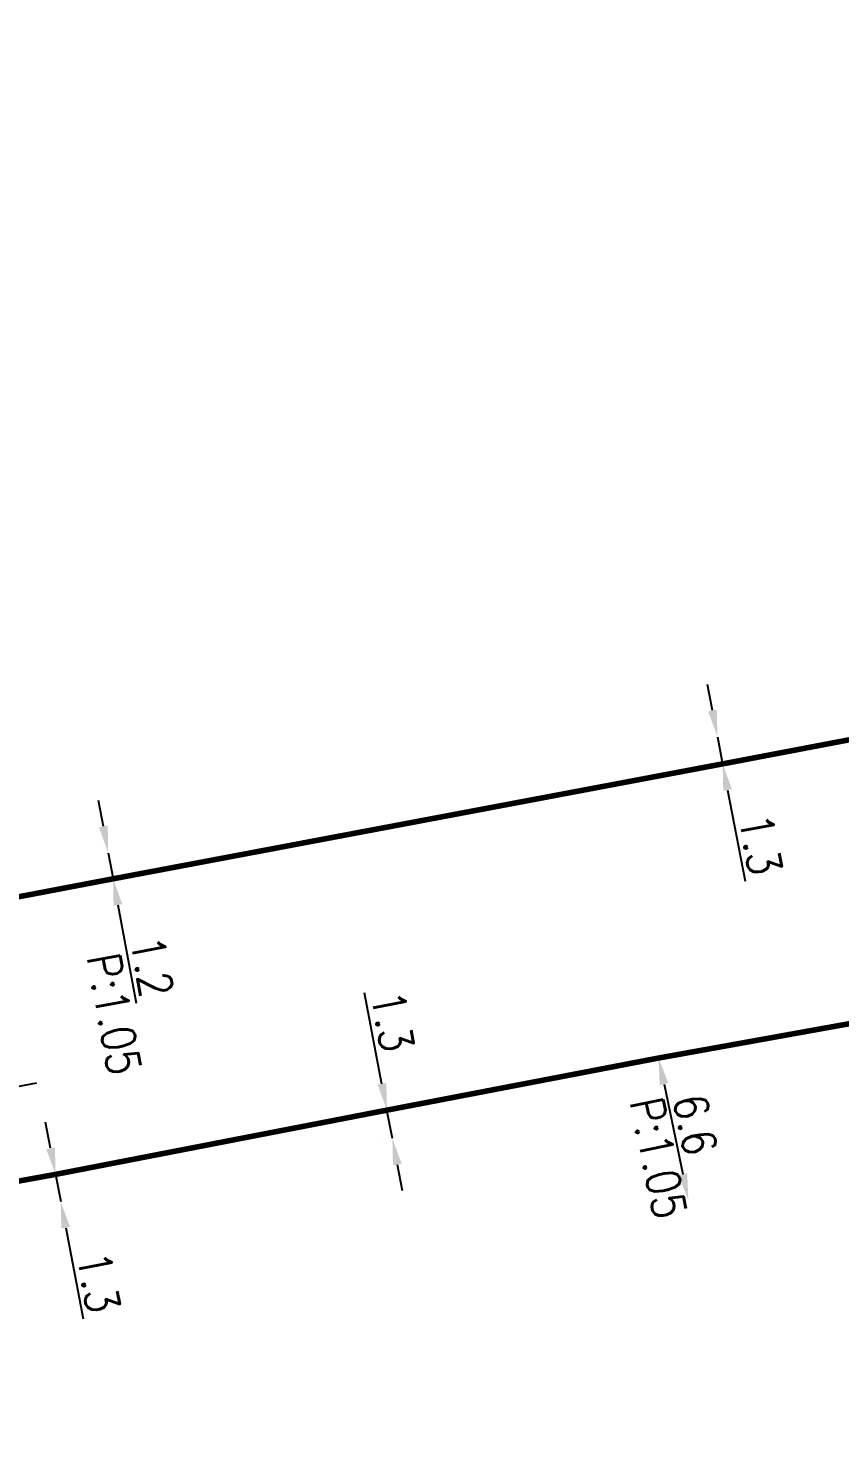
# Model space of a CAD drawing. Header units: millimetres. Extents: x 150998 to 151977, y 126997 to 128005.
# Drawn here: x 151127.5 to 151164.1, y 127792.7 to 127856.4 of the extents above; entities that cross this region are included whole.
import ezdxf

# ---------------------------------------------------------------- set-up
doc = ezdxf.new("R2010")
doc.units = ezdxf.units.MM
doc.header["$PDMODE"] = 34
doc.linetypes.add('L_100_AP', pattern=[14, 10, -1.5, 1, -1.5])
doc.layers.get('DEFPOINTS').update_dxf_attribs({"linetype": 'CONTINUOUS'})
doc.layers.add('L_140', color=3, linetype='CONTINUOUS')
doc.layers.add('L_340', color=7, linetype='CONTINUOUS')
doc.styles.get("Standard").update_dxf_attribs({"font": 'romans.shx', "width": 0.85})
doc.dimstyles.get("Standard").update_dxf_attribs({"dimtxt": 1.5, "dimasz": 1.2, "dimexe": 0.625, "dimexo": 0.625, "dimgap": 0.25, "dimtad": 1, "dimdec": 1, "dimzin": 0, "dimdsep": 46, "dimtxsty": 'Standard', "dimcen": -0.5, "dimadec": 0, "dimazin": 0, "dimtfac": 1, "dimtdec": 1, "dimtmove": 0, "dimatfit": 3, "dimfxl": 0, "dimtolj": 1, "dimtzin": 0, "dimarcsym": 0})

# ---------------------------------------------------------------- blocks, each defined once
blk = doc.blocks.new('*D129')
at = {"layer": 'DEFPOINTS', "color": 0, "linetype": 'Continuous', "transparency": 16777216}
for p in [(151131.123, 127819.151), (151131.123, 127819.151), (151131.342, 127817.971)]:
    blk.add_point(p, dxfattribs=at)
at = {"layer": 'L_140', "color": 0, "linetype": 'Continuous', "lineweight": -2, "transparency": 16777216}
for p, q in [((151130.903, 127820.331), (151130.683, 127821.51)), ((151131.123, 127819.151), (151131.342, 127817.971)), ((151131.562, 127816.791), (151132.388, 127812.354))]:
    blk.add_line(p, q, dxfattribs=at)
at = {"layer": 'L_140', "color": 0, "linetype": 'Continuous', "transparency": 16777216}
for points in [[(151131.1, 127820.367), (151130.706, 127820.294), (151131.123, 127819.151)], [(151131.759, 127816.828), (151131.365, 127816.755), (151131.342, 127817.971)]]:
    blk.add_solid(points, dxfattribs=at)
at = {"layer": 'L_140', "color": 0, "linetype": 'Continuous', "transparency": 16777216, "insert": (151133.098, 127814.007), "char_height": 1.5, "attachment_point": 5, "rotation": 280.54846}
blk.add_mtext('\\A1;1.2', dxfattribs=at)
blk = doc.blocks.new('*D130')
at = {"layer": 'DEFPOINTS', "color": 0, "linetype": 'Continuous', "transparency": 16777216}
for p in [(151158.625, 127824.385), (151158.625, 127824.385), (151158.86, 127823.158)]:
    blk.add_point(p, dxfattribs=at)
at = {"layer": 'L_140', "color": 0, "linetype": 'Continuous', "lineweight": -2, "transparency": 16777216}
for p, q in [((151158.4, 127825.564), (151158.175, 127826.743)), ((151158.625, 127824.385), (151158.86, 127823.158)), ((151159.085, 127821.979), (151159.871, 127817.864))]:
    blk.add_line(p, q, dxfattribs=at)
at = {"layer": 'L_140', "color": 0, "linetype": 'Continuous', "transparency": 16777216}
for points in [[(151158.596, 127825.602), (151158.204, 127825.527), (151158.625, 127824.385)], [(151159.281, 127822.016), (151158.888, 127821.941), (151158.86, 127823.158)]]:
    blk.add_solid(points, dxfattribs=at)
at = {"layer": 'L_140', "color": 0, "linetype": 'Continuous', "transparency": 16777216, "insert": (151160.573, 127819.52), "char_height": 1.5, "attachment_point": 5, "rotation": 280.81462}
blk.add_mtext('\\A1;1.3', dxfattribs=at)
blk = doc.blocks.new('*D145')
at = {"layer": 'DEFPOINTS', "color": 0, "linetype": 'Continuous', "transparency": 16777216}
for p in [(151128.746, 127804.632), (151128.979, 127803.404), (151128.979, 127803.404)]:
    blk.add_point(p, dxfattribs=at)
at = {"layer": 'L_140', "color": 0, "linetype": 'Continuous', "lineweight": -2, "transparency": 16777216}
for p, q in [((151128.521, 127805.811), (151128.297, 127806.99)), ((151128.746, 127804.632), (151128.979, 127803.404)), ((151129.204, 127802.225), (151129.987, 127798.11))]:
    blk.add_line(p, q, dxfattribs=at)
at = {"layer": 'L_140', "color": 0, "linetype": 'Continuous', "transparency": 16777216}
for points in [[(151128.718, 127805.848), (151128.325, 127805.774), (151128.746, 127804.632)], [(151129.4, 127802.263), (151129.007, 127802.188), (151128.979, 127803.404)]]:
    blk.add_solid(points, dxfattribs=at)
at = {"layer": 'L_140', "color": 0, "linetype": 'Continuous', "transparency": 16777216, "insert": (151130.69, 127799.765), "char_height": 1.5, "attachment_point": 5, "rotation": 280.77927}
blk.add_mtext('\\A1;1.3', dxfattribs=at)
blk = doc.blocks.new('*D146')
at = {"layer": 'DEFPOINTS', "color": 0, "linetype": 'Continuous', "transparency": 16777216}
for p in [(151143.706, 127807.531), (151143.95, 127806.254), (151143.95, 127806.254)]:
    blk.add_point(p, dxfattribs=at)
at = {"layer": 'L_140', "color": 0, "linetype": 'Continuous', "lineweight": -2, "transparency": 16777216}
for p, q in [((151143.482, 127808.71), (151142.698, 127812.826)), ((151143.092, 127807.415), (151143.092, 127807.415)), ((151143.95, 127806.254), (151143.706, 127807.531)), ((151143.336, 127806.138), (151143.336, 127806.138)), ((151144.174, 127805.076), (151144.398, 127803.897))]:
    blk.add_line(p, q, dxfattribs=at)
at = {"layer": 'L_140', "color": 0, "linetype": 'Continuous', "transparency": 16777216}
for points in [[(151143.678, 127808.748), (151143.286, 127808.673), (151143.706, 127807.531)], [(151144.37, 127805.113), (151143.978, 127805.038), (151143.95, 127806.254)]]:
    blk.add_solid(points, dxfattribs=at)
at = {"layer": 'L_140', "color": 0, "linetype": 'Continuous', "transparency": 16777216, "insert": (151143.96, 127811.544), "char_height": 1.5, "attachment_point": 5, "rotation": 280.77927}
blk.add_mtext('\\A1;1.3', dxfattribs=at)
blk = doc.blocks.new('*D147')
at = {"layer": 'DEFPOINTS', "color": 0, "linetype": 'Continuous', "transparency": 16777216}
for p in [(151155.97, 127809.883), (151157.311, 127803.472), (151157.311, 127803.472)]:
    blk.add_point(p, dxfattribs=at)
at = {"layer": 'L_140', "color": 0, "linetype": 'Continuous', "lineweight": -2, "transparency": 16777216}
blk.add_line((151156.216, 127808.709), (151157.065, 127804.647), dxfattribs=at)
at = {"layer": 'L_140', "color": 0, "linetype": 'Continuous', "transparency": 16777216}
for points in [[(151156.412, 127808.75), (151156.02, 127808.668), (151155.97, 127809.883)], [(151157.261, 127804.688), (151156.87, 127804.606), (151157.311, 127803.472)]]:
    blk.add_solid(points, dxfattribs=at)
at = {"layer": 'L_140', "color": 0, "linetype": 'Continuous', "transparency": 16777216, "insert": (151157.619, 127806.882), "char_height": 1.5, "attachment_point": 5, "rotation": 281.81166}
blk.add_mtext('\\A1;6.6', dxfattribs=at)

msp = doc.modelspace()

# ---------------------------------------------------------------- linework, layer by layer
at = {"layer": 'L_140', "linetype": 'L_100_AP', "flags": 128}
msp.add_lwpolyline([(151118.604, 127802.747, 0.25, 0.25, 0), (151120.44, 127803.119, 0.25, 0.25, 0), (151128.746, 127804.632, 0.25, 0.25, 0), (151143.706, 127807.531, 0.25, 0.25, 0), (151155.97, 127809.883, 0.25, 0.25, 0), (151180.915, 127814.373, 0.25, 0.25, 0), (151203.171, 127818.46, 0.25, 0.25, 0), (151203.171, 127818.46, 0.25, 0.25, 0), (151219.261, 127821.536, 0.25, 0.25, 0), (151233.362, 127824.114, 0.25, 0.25, 0), (151250.398, 127827.369, 0.25, 0.25, 0), (151269.422, 127830.687, 0.25, 0.25, 0), (151286.928, 127833.897, 0.25, 0.25, 0), (151298.478, 127835.845, 0.25, 0.25, 0), (151309.79, 127837.785, 0.25, 0.25, 0), (151330.2, 127841.909, 0.25, 0.25, 0), (151334.85, 127843.137, 0.25, 0.25, 0), (151335.579, 127843.318, 0.25, 0.25, 0), (151336.552, 127843.558, 0.25, 0.25, 0), (151337.071, 127843.503, 0.25, 0.25, 0), (151348.416, 127847.818, 0.25, 0.25, 0), (151348.753, 127847.952, 0.25, 0.25, 0), (151349.753, 127848.35, 0.25, 0.25, 0), (151354.182, 127850.299, 0.25, 0.25, 0), (151373.847, 127862.387, 0.25, 0.25, 0), (151384.253, 127870.052, 0.25, 0.25, 0), (151393.779, 127877.222, 0.25, 0.25, 0), (151406.926, 127887.128, 0.25, 0.25, 0), (151420.936, 127897.484, 0.25, 0.25, 0), (151436.607, 127909.369, 0.25, 0.25, 0), (151450.507, 127919.65, 0.25, 0.25, 0), (151463.481, 127929.143, 0.25, 0.25, 0), (151474.677, 127936.227, 0.25, 0.25, 0), (151480.274, 127939.776, 0.25, 0.25, 0), (151490.372, 127946.037, 0.25, 0.25, 0), (151500.39, 127951.622, 0.25, 0.25, 0), (151515.08, 127959.609, 0.25, 0.25, 0), (151529.226, 127967.398, 0.25, 0.25, 0), (151556.34, 127981.129, 0.25, 0.25, 0), (151570.857, 127985.78, 0.25, 0.25, 0), (151579.246, 127987.954, 0.25, 0.25, 0), (151580.599, 127988.319, 0.25, 0.25, 0), (151581.394, 127988.495, 0.25, 0.25, 0), (151581.348, 127988.734, 0.25, 0.25, 0), (151582.371, 127988.949, 0.25, 0.25, 0), (151584.284, 127989.36, 0.25, 0.25, 0), (151584.284, 127989.36, 0.25, 0.25, 0), (151602.989, 127992.775, 0.25, 0.25, 0), (151640.335, 127999.401, 0.25, 0.25, 0), (151643.271, 128000, 0, 0, 0)], format="xyseb", dxfattribs=at)
at = {"layer": 'L_140', "linetype": 'L_100_AP'}
msp.add_lwpolyline([(151169.786, 127825.237, 0.25, 0.25, 0), (151158.86, 127823.158, 0.25, 0.25, 0), (151131.342, 127817.971, 0.25, 0.25, 0), (151111.787, 127814.252, 0.25, 0.25, 0), (151094.77, 127811.117, 0.25, 0.25, 0), (151093.526, 127810.853, 0.25, 0.25, 0), (151092.282, 127810.588, 0.25, 0.25, 0), (151086.946, 127809.558, 0.25, 0.25, 0), (151086.561, 127809.479, 0.25, 0.25, 0), (151078.873, 127807.904, 0.25, 0.25, 0), (151070.849, 127806.353, 0.25, 0.25, 0), (151068.284, 127805.857, 0.25, 0.25, 0), (151061.802, 127804.475, 0.25, 0.25, 0), (151060.154, 127804.123, 0.25, 0.25, 0), (151049.537, 127802.094, 0.25, 0.25, 0), (151034.428, 127799.261, 0.25, 0.25, 0), (151018.927, 127796.194, 0.25, 0.25, 0), (151000, 127792.824, 0, 0, 0)], format="xyseb", dxfattribs=at)

# ---------------------------------------------------------------- texts
at = {"layer": 'L_140', "linetype": 'Continuous', "char_height": 1.5, "attachment_point": 7}
for insert, rotation in [((151130.147, 127814.447), 280.54846), ((151154.663, 127807.924), 281.81166)]:
    msp.add_mtext('P:1.05', dxfattribs=dict(at, insert=insert, rotation=rotation))

# ---------------------------------------------------------------- dimensions: what is measured, and where the dimension line sits
at = {"layer": 'L_140', "linetype": 'Continuous'}
for base, p1, p2, angle, picture, middle in [((151158.625, 127824.385), (151158.86, 127823.158), (151158.625, 127824.385), 280.81462, '*D130', (151159.59, 127819.332)), ((151131.123, 127819.151), (151131.342, 127817.971), (151131.123, 127819.151), 280.54846, '*D129', (151132.115, 127813.824)), ((151143.95, 127806.254), (151143.706, 127807.531), (151143.95, 127806.254), 100.77927, '*D146', (151142.978, 127811.357)), ((151157.311, 127803.4721), (151155.9702, 127809.8834), (151157.311, 127803.4721), 101.81166, '*D147', (151156.6406, 127806.6778)), ((151128.979297, 127803.404278), (151128.745514, 127804.632222), (151128.979297, 127803.404278), 100.779272, '*D145', (151129.707696, 127799.578356))]:
    dim = msp.add_linear_dim(base=base, p1=p1, p2=p2, angle=angle, dimstyle='Standard', dxfattribs=at)
    dim.commit()
    dim.dimension.update_dxf_attribs({"geometry": picture, "text_midpoint": middle, "dimtype": 160})

# ---------------------------------------------------------------- leaders
at = {"layer": 'L_340', "linetype": 'Continuous', "annotation_type": 0, "has_hookline": 1, "hookline_direction": 0, "text_width": 5.829, "horizontal_direction": (0.982439, 0.186584, 0)}
msp.add_leader([(151119.042, 127803.562), (151120.749, 127807.408), (151121.928, 127807.632)], dimstyle='Standard', dxfattribs=at)

doc.saveas('drawing.dxf')
